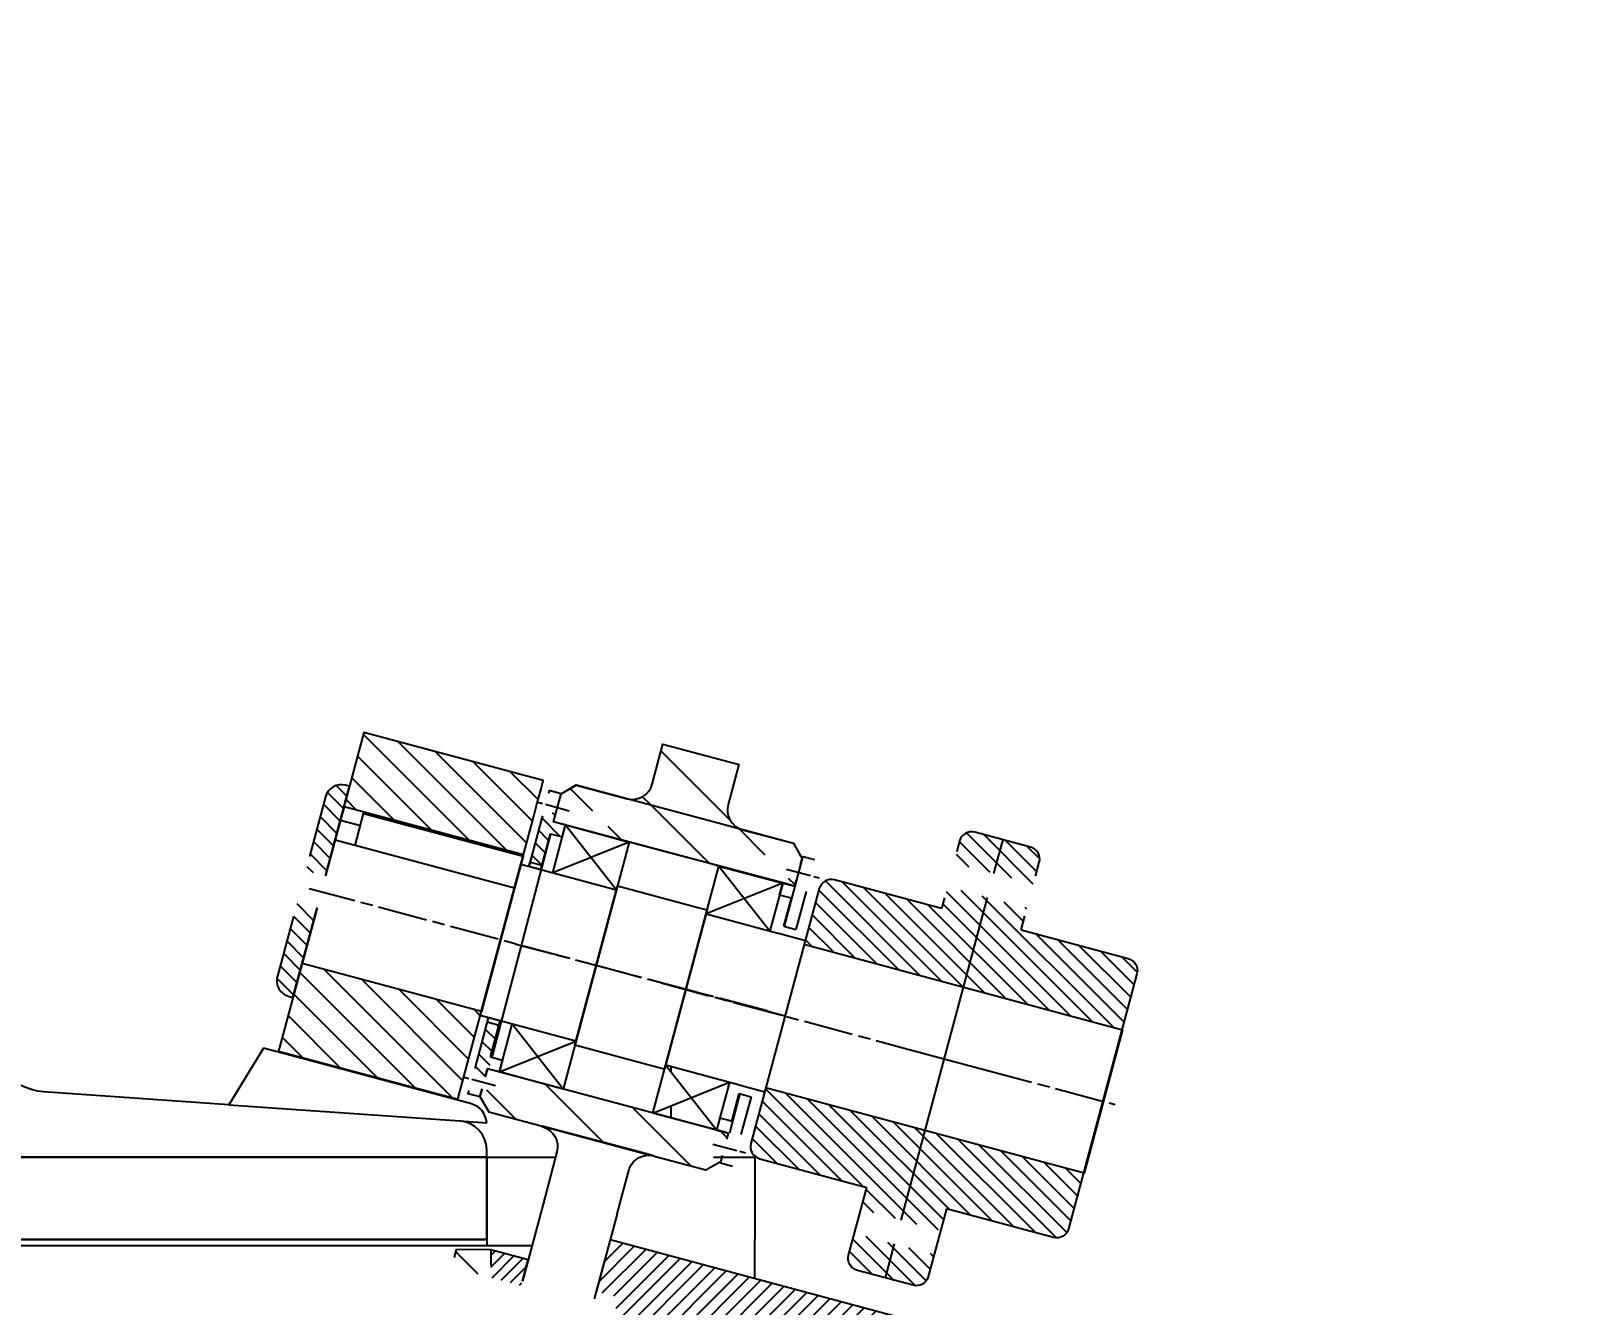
# Model space of a CAD drawing. Header units: millimetres. Extents: x -15074 to 21675, y -7568 to 6574.
# Drawn here: x 10870.4 to 11244.5, y -438.5 to -129.6 of the extents above; entities that cross this region are included whole.
import ezdxf

# ---------------------------------------------------------------- set-up
doc = ezdxf.new("R2010")
doc.units = ezdxf.units.MM
for name, pattern in [('AM_ISO08W050', [18, 12, -1.5, 3, -1.5]), ('AM_ISO08W050x2', [9, 6, -0.75, 1.5, -0.75]), ('HIDDEN', [9.524999999999999, 6.35, -3.175])]:
    doc.linetypes.add(name, pattern=pattern)
for name, color, linetype, lineweight in [('AM_5', 250, 'Continuous', 25), ('AM_7', 142, 'AM_ISO08W050', 25), ('AM_8', 1, 'Continuous', 25)]:
    doc.layers.add(name, color=color, linetype=linetype, lineweight=lineweight)
doc.styles.get("Standard").update_dxf_attribs({"font": 'arial.ttf'})
doc.dimstyles.new('AM_ISO$0', dxfattribs={"dimtxt": 3.5, "dimasz": 3.5, "dimexe": 1, "dimexo": 1, "dimgap": 1.5, "dimtad": 1, "dimdsep": 46, "dimtxsty": 'Standard', "dimcen": 0, "dimclrd": 256, "dimclre": 256, "dimclrt": 250, "dimadec": 0, "dimazin": 2, "dimtp": 0.1, "dimtm": 0.1, "dimtfac": 0.71, "dimtdec": 3, "dimtmove": 0, "dimatfit": 3, "dimfxl": 1, "dimlwd": -1, "dimlwe": -1, "dimarcsym": 1})
pattern_1 = [(135, (-179.9902459338919, -3552.835325368863), (-7.778174593052023, -7.778174593052022), [])]
pattern_2 = [(135, (-179.9902459338919, -3552.835325368863), (-1.909188309203679, -1.909188309203678), [])]
pattern_3 = [(135, (-179.9902459338919, -3552.835325368863), (-3.323401871576774, -3.323401871576773), [])]

# ---------------------------------------------------------------- blocks, each defined once
blk = doc.blocks.new('*D378')
at = {"layer": 'AM_5', "linetype": 'ByBlock', "transparency": 16777216}
for p, q in [((10651.41888481863, -329.4956278427458), (10651.41888481863, 120.5653588076821)), ((11337.58509134281, -392.077950028834), (11337.58509134281, 120.5653588076821)), ((10701.41888481863, 119.5653588076821), (11287.58509134281, 119.5653588076821))]:
    blk.add_line(p, q, dxfattribs=at)
at = {"layer": 'AM_5', "transparency": 16777216}
for points in [[(10701.41888481863, 127.8986921410154), (10701.41888481863, 111.2320254743487), (10651.41888481863, 119.5653588076821)], [(11287.58509134281, 127.8986921410154), (11287.58509134281, 111.2320254743487), (11337.58509134281, 119.5653588076821)]]:
    blk.add_solid(points, dxfattribs=at)
at = {"layer": 'Defpoints', "color": 0, "transparency": 16777216}
for p in [(11337.58509134281, 119.5653588076821), (10651.41888481863, -330.4956278427458), (11337.58509134281, -393.077950028834)]:
    blk.add_point(p, dxfattribs=at)
at = {"layer": 'AM_5', "color": 250, "transparency": 16777216, "insert": (10994.50198808072, 146.5940081937667), "char_height": 50, "attachment_point": 5}
blk.add_mtext('700', dxfattribs=at)

msp = doc.modelspace()

# ---------------------------------------------------------------- hatches: boundary and pattern name
h = msp.add_hatch()
h.set_pattern_fill('_U', color=256, scale=2.7, angle=135, style=0, pattern_type=0)
h.set_pattern_definition(pattern_2)
h.paths.add_polyline_path([(11102.24740384002, -339.6384554380634), (11092.58814557713, -337.0502649870377), (11091.86992272697, -339.7307091549897), (11091.16464082907, -342.3628570316273), (11065.21006483743, -335.4083493547741, 0.4142135623730975), (11061.53583022325, -337.5296696983337), (11057.91236359181, -351.0526312663801), (11096.42397532521, -361.3717865295666)])
h.paths.add_polyline_path([(11136.43773334649, -354.4937456105313), (11110.48315735485, -347.5392379336781), (11111.38902401271, -344.1584975416663), (11111.90666210291, -342.2266458890881), (11104.1792554926, -340.1560935282682), (11103.21332966631, -339.8972744831658), (11102.24740384002, -339.6384554380634), (11096.42397532521, -361.3717865295666), (11134.93558705862, -371.6909417927536), (11138.55905369006, -358.1679802247063, 0.4142135623731056)])
h.paths.add_polyline_path([(11112.76176077803, -327.444264272589), (11106.00027999401, -325.6325309568711), (11103.80031811064, -333.8429004803288), (11104.76624393693, -334.1017195254312), (11105.73216976321, -334.3605385705337), (11113.45957637353, -336.4310909313535), (11113.97721446373, -334.4992392787758), (11114.88308112159, -331.118498886764, 0.4142135623730672)])
h.paths.add_polyline_path([(11106.00027999401, -325.6325309568711), (11099.23879920998, -323.8207976411536, 0.4142135623730841), (11095.56456459581, -325.9421179847131), (11094.85928269791, -328.5742658613513), (11094.14105984775, -331.2547100293032), (11103.80031811064, -333.8429004803288)])
h.paths.add_polyline_path([(11087.10648970152, -396.1451162759727), (11048.59487796812, -385.825961012787), (11044.97141133669, -399.3489225808348, 0.4142135623730917), (11047.09273168025, -403.0231571950094), (11073.04730767189, -409.9776648718621), (11071.62380292383, -415.2902569164503), (11081.28306118672, -417.8784473674773)])
h.paths.add_polyline_path([(11125.61810143493, -406.4642715391587), (11087.10648970152, -396.1451162759727), (11081.28306118672, -417.8784473674773), (11082.248987013, -418.1372664125788), (11083.21491283929, -418.3960854576812), (11090.9423194496, -420.466637818502), (11091.45995753981, -418.5347861659243), (11092.36582419767, -415.1540457739129), (11118.32040018932, -422.1085534507661, 0.4142135623730834), (11121.99463480349, -419.9872331072065)])
h.paths.add_polyline_path([(11089.38940517899, -426.2621927762384), (11081.66199856868, -424.1916404154158), (11080.69607274239, -423.9328213703134), (11079.7301469161, -423.6740023252123), (11077.53018503273, -431.8843718486692), (11084.29166581675, -433.6961051643871, 0.4142135623730613), (11087.96590043093, -431.574784820828)])
h.paths.add_polyline_path([(11079.7301469161, -423.6740023252123), (11070.07088865321, -421.0858118741839), (11069.35266580305, -423.7662560421354), (11068.64738390515, -426.3984039187812, 0.4142135623726397), (11070.76870424871, -430.0726385329517), (11077.53018503273, -431.8843718486692)])
h = msp.add_hatch()
h.set_pattern_fill('_U', color=256, scale=2.5, angle=45, style=0, pattern_type=0)
h.set_pattern_definition([(45, (-179.9902459338919, -3552.835325368863), (-1.767766952966369, 1.767766952966369), [])])
h.paths.add_polyline_path([(11010.87392220559, -422.6899780815033), (11007.56985092519, -435.0209399718638), (11007.53191098262, -435.1631826018902), (11012.46233657416, -436.4893109107943), (11012.76236813631, -437.6133168694296), (11009.38578509786, -450.1671484353083), (11008.56238316475, -450.9889863693843), (11003.6455790966, -449.6665218187982), (11003.3749791218, -450.6764146732403), (11008.29082341028, -451.9986210734965), (11008.59085497243, -453.1226270321317), (11005.21427193398, -465.6764585980104), (11004.39087000087, -466.4982965320864), (10999.48880940369, -465.179797508179), (10999.22474391308, -466.1653033356556), (10999.03629489383, -466.1652816409755), (10981.93285056344, -528.980017617419), (11001.25136708923, -534.1563985194693), (11024.54508114846, -447.2230741534531), (11037.11115054072, -450.5901422991433), (11043.58371287464, -452.3244601494785), (11196.43997635922, -493.282172508209), (11227.38950466916, -501.5750736249825), (11228.36868331646, -501.8641755373324), (11233.592846281, -482.3673339266388), (11155.76279614896, -461.5128348468675)])
at = {"layer": 'AM_8', "true_color": 0x000000}
h = msp.add_hatch(dxfattribs=at)
h.set_pattern_fill('_U', color=18, scale=4.7, angle=135, style=0, pattern_type=0)
h.set_pattern_definition(pattern_3)
h.paths.add_polyline_path([(10994.63971942904, -311.3227013909632), (10951.17305724603, -299.6758443613503), (10946.34090567397, -317.7096795381672), (10989.80756785698, -329.35653656778)])
h = msp.add_hatch(dxfattribs=at)
h.set_pattern_fill('_U', color=18, scale=11, angle=135, style=0, pattern_type=0)
h.set_pattern_definition(pattern_1)
edge = h.paths.add_edge_path(flags=0)
edge.add_line((11015.56619150144, -315.8526289549245), (11042.34966997415, -323.0292403821836))
edge.add_arc((11016.23559459516, -310.8976416191053), 4.999999999999592, 262.3061035155735, 344.9999999999905)
edge.add_line((11023.65341417763, -302.5324785817279), (11021.0652237266, -312.1917368446188))
edge.add_line((11042.00600487712, -307.4500404386758), (11023.65341417763, -302.5324785817279))
edge.add_line((11039.41781442609, -317.1092987015668), (11042.00600487712, -307.4500404386758))
edge.add_arc((11044.24744355754, -318.4033939270798), 5.000000000000241, 164.9999999999955, 247.6938964843102)
h = msp.add_hatch(dxfattribs=at)
h.set_pattern_fill('_U', color=18, scale=2.7, angle=135, style=0, pattern_type=0)
h.set_pattern_definition(pattern_2)
edge = h.paths.add_edge_path()
edge.add_arc((10945.67779813045, -316.3207272763061), 4.000000000000004, 75.00000000000556, 165.0000000000055)
edge.add_line((10941.81409482529, -315.2854510958964), (10937.0259424909, -333.1550788822437))
edge.add_line((10937.0259424909, -333.1550788822437), (10941.85557162234, -334.4491741077559))
edge.add_line((10941.85557162234, -334.4491741077559), (10947.67900013715, -312.7158430162522))
edge.add_line((10947.67900013715, -312.7158430162522), (10946.71307431086, -312.4570239711497))
h = msp.add_hatch(dxfattribs=at)
h.set_pattern_fill('_U', color=18, scale=11, angle=135, style=0, pattern_type=0)
h.set_pattern_definition(pattern_1)
edge = h.paths.add_edge_path(flags=0)
edge.add_line((10997.13997715457, -321.3101290530763), (11055.57848964506, -336.9686812817781))
edge.add_line((10997.52820572222, -319.861240313644), (10997.13997715457, -321.3101290530767))
edge.add_line((10997.65761524477, -319.3782774004981), (10997.52820572222, -319.861240313644))
edge.add_line((11009.78964362296, -322.6290446069866), (10997.65761524477, -319.3782774004981))
edge.add_line((11010.32853136638, -322.3179176232647), (11009.78964362296, -322.6290446069875))
edge.add_line((11010.87722774199, -320.2701548715308), (11010.32853136637, -322.3179176232647))
edge.add_line((11010.56610075827, -319.7312671281193), (11010.87722774199, -320.2701548715318))
edge.add_line((10998.43407238008, -316.4804999216308), (11010.56610075827, -319.7312671281193))
edge.add_line((10998.56348190263, -315.9975370084871), (10998.43407238008, -316.4804999216303))
edge.add_line((10998.95169955541, -314.5486890039051), (10998.56348190263, -315.9975370084871))
edge.add_line((10998.95552341473, -314.5464468645519), (10998.95169955541, -314.5486890039051))
edge.add_line((11002.62594508446, -312.4273279254926), (10998.95552341473, -314.5464468645509))
edge.add_line((11055.26890261722, -326.5329658835813), (11002.62594508446, -312.4273279254926))
edge.add_line((11057.38802155617, -330.2033875531342), (11055.26890261722, -326.5329658835817))
edge.add_line((11057.3902120459, -330.2072412326065), (11057.38802155617, -330.2033875531338))
edge.add_line((11057.00199439312, -331.6560892371895), (11057.3902120459, -330.207241232607))
edge.add_line((11045.02451414714, -328.4467330779162), (11057.00199439312, -331.6560892371895))
edge.add_line((11044.2896672243, -328.8709971466301), (11045.02451414714, -328.4467330779175))
edge.add_line((11043.56497389801, -331.5755894602394), (11044.2896672243, -328.8709971466301))
edge.add_line((11043.98923796673, -332.3104363830739), (11043.56497389801, -331.5755894602394))
edge.add_line((11055.96671821271, -335.5197925423458), (11043.98923796673, -332.3104363830753))
edge.add_line((11055.57848964506, -336.9686812817786), (11055.96671821271, -335.5197925423454))
h = msp.add_hatch(dxfattribs=at)
h.set_pattern_fill('_U', color=18, scale=2.7, angle=135, style=0, pattern_type=0)
h.set_pattern_definition(pattern_2)
h.paths.add_polyline_path([(10996.36352001926, -324.2079065319444), (10996.38035166292, -324.2124165572704), (10999.26129749812, -324.9843636672517), (11000.01727177451, -322.163029258566), (10998.80904109582, -321.8430427853073), (10998.83023125563, -321.7630312744614), (10997.13997715456, -321.3101290530772), (10997.52820572222, -319.8612403136444), (10997.65761524477, -319.378277400499), (10994.7598377659, -318.6018202651917), (10991.13637113447, -332.124781833239), (10991.14674577595, -332.127561710045), (10991.42152722952, -331.1020633643407), (10994.30893006691, -331.8757406228419), (10996.3045109066, -324.4281315385083)])
h = msp.add_hatch(dxfattribs=at)
h.set_pattern_fill('_U', color=18, scale=2.7, angle=135, style=0, pattern_type=0)
h.set_pattern_definition(pattern_2)
edge = h.paths.add_edge_path()
edge.add_line((10932.99566492043, -363.6510927644704), (10933.96159074672, -363.9099118095723))
edge.add_line((10933.96159074672, -363.9099118095723), (10939.78501926152, -342.1765807180686))
edge.add_line((10939.78501926152, -342.1765807180686), (10934.95539013008, -340.8824854925565))
edge.add_line((10934.95539013008, -340.8824854925565), (10930.16723779568, -358.7521132789038))
edge.add_arc((10934.03094110084, -359.7873894593145), 4.00000000000024, 164.999999999993, 255.000000000029)
h = msp.add_hatch(dxfattribs=at)
h.set_pattern_fill('_U', color=18, scale=4.7, angle=135, style=0, pattern_type=0)
h.set_pattern_definition(pattern_3)
h.paths.add_polyline_path([(10979.6282148131, -367.3463993157288), (10936.16155263009, -355.699542286116), (10930.46753363783, -376.949910464476), (10973.93419582084, -388.5967674940889)])
h = msp.add_hatch(dxfattribs=at)
h.set_pattern_fill('_U', color=18, scale=2.7, angle=135, style=0, pattern_type=0)
h.set_pattern_definition(pattern_2)
h.paths.add_polyline_path([(10981.03684060848, -369.8582414547341), (10981.31162206205, -368.8327431090297), (10981.30124742057, -368.8299632322232), (10977.67778078914, -382.3529248002701), (10980.575558268, -383.1293819355774), (10981.09319635821, -381.1975302829992), (10981.44105032721, -381.2907374730767), (10982.20067581886, -378.3884499688834), (10981.86965349352, -378.2997528041319), (10983.92424344587, -370.6319187132353)])
h = msp.add_hatch(dxfattribs=at)
h.set_pattern_fill('_U', color=18, scale=11, angle=135, style=0, pattern_type=0)
h.set_pattern_definition(pattern_1)
edge = h.paths.add_edge_path(flags=0)
edge.add_line((11027.16600003506, -395.0956150918651), (11039.14348028104, -398.3049712511356))
edge.add_line((11026.43115311222, -395.5198791605767), (11027.16600003506, -395.0956150918641))
edge.add_line((11025.70645978594, -398.224471474186), (11026.43115311222, -395.5198791605767))
edge.add_line((11026.13072385465, -398.9593183970205), (11025.70645978594, -398.224471474186))
edge.add_line((11038.10820410063, -402.1686745562924), (11026.13072385465, -398.9593183970205))
edge.add_line((11037.71997553298, -403.6175632957261), (11038.10820410063, -402.1686745562924))
edge.add_line((11034.18954241474, -405.6558598068996), (11037.71997553298, -403.6175632957261))
edge.add_line((11021.45272718055, -402.322210221771), (11034.18954241474, -405.6558598068996))
edge.add_line((11007.82525096185, -398.7131245301689), (11021.45272718055, -402.322210221771))
edge.add_line((10981.4421554806, -391.6437954021371), (11007.82525096185, -398.7131245301689))
edge.add_line((10979.44978748094, -388.1855781564395), (10981.4421554806, -391.6437954021371))
edge.add_line((10980.00058722352, -386.0811474497664), (10979.44978748094, -388.1855781564395))
edge.add_line((10991.93112951089, -389.2779266209332), (10980.00058722352, -386.0811474497664))
edge.add_line((10992.4700172543, -388.9667996372114), (10991.93112951089, -389.2779266209332))
edge.add_line((10993.01871362991, -386.9190368854775), (10992.47001725429, -388.9667996372114))
edge.add_line((10992.7075866462, -386.3801491420659), (10993.01871362991, -386.9190368854775))
edge.add_line((10980.76021271517, -383.1788599455731), (10992.7075866462, -386.3801491420659))
edge.add_line((10981.22220638425, -381.4137290125605), (10980.76021271517, -383.1788599455731))
edge.add_line((11010.44289666229, -389.0617587775741), (10981.22220638425, -381.4137290125605))
edge.add_line((11039.5317088487, -396.8560825117015), (11010.44289666229, -389.0617587775787))
edge.add_line((11039.14348028104, -398.3049712511356), (11039.5317088487, -396.8560825117015))
h = msp.add_hatch(dxfattribs=at)
h.set_pattern_fill('_U', color=18, scale=11, angle=135, style=0, pattern_type=0)
h.set_pattern_definition(pattern_1)
h.paths.add_polyline_path([(10972.47885785993, -429.2495679212102), (10973.09870104388, -426.9450468003115), (10973.09601404854, -426.929722923494), (10973.60372878231, -425.0349057413077), (10981.91882622413, -425.1061677982975), (10981.92142071492, -431.7796950127981)], flags=0)
edge = h.paths.add_edge_path(flags=0)
edge.add_line((10972.47885785993, -429.2495679212102), (10973.09870104388, -426.9450468003115))
edge.add_line((10972.47885785993, -429.2495679212102), (10972.47471117353, -429.2484568199361))
edge.add_line((10972.47471117353, -429.2484568199357), (10973.09601404854, -426.929722923494))
edge.add_line((10973.09870104388, -426.9450468003115), (10973.09601404854, -426.929722923494))
edge = h.paths.add_edge_path(flags=0)
edge.add_line((10972.47885785993, -429.2495679212102), (10973.09870104388, -426.9450468003115))
edge.add_line((10972.47885785993, -429.2495679212102), (10972.47471117353, -429.2484568199361))
edge.add_line((10972.47471117353, -429.2484568199357), (10973.09601404854, -426.929722923494))
edge.add_line((10973.09870104388, -426.9450468003115), (10973.09601404854, -426.929722923494))
h = msp.add_hatch(dxfattribs=at)
h.set_pattern_fill('_U', color=18, scale=2, angle=45, style=0, pattern_type=0)
h.set_pattern_definition([(45, (-179.9902459338919, -3552.835325368863), (-1.414213562373095, 1.414213562373095), [])])
edge = h.paths.add_edge_path(flags=0)
edge.add_line((10989.28202469427, -433.7519629047542), (10990.95023269993, -427.5261258700043))
edge.add_line((10981.92142071495, -431.7796950126899), (10989.28202469427, -433.7519629047542))
edge.add_line((10981.91882622413, -425.1061677982971), (10981.92142071495, -431.7796950126894))
edge.add_line((10990.95023269994, -427.5261258700057), (10981.91882622413, -425.1061677982966))

# ---------------------------------------------------------------- linework, layer by layer
for p, q in [((11037.88707504238, -321.8755192219287), (11014.94149936964, -315.7272707505504)), ((10996.38035166292, -324.2124165572704), (10982.20067581886, -378.3884499688834)), ((11000.03775463343, -322.0865861883854), (11012.38673931283, -337.8188008254942)), ((11042.95334833203, -323.2330230585244), (11037.88707504238, -321.8755192219287)), ((11015.49256785406, -326.2276909100251), (10996.93192609221, -333.6776961038536)), ((11035.29888459136, -331.5347774848196), (11015.49256785406, -326.2276909100251)), ((11106.00027999401, -325.6325309568711), (11103.80031811064, -333.8429004803279)), ((11037.22589894556, -332.0511194248315), (11035.29888459136, -331.5347774848196)), ((11037.22589894556, -332.0511194248315), (11049.57488362495, -347.7833340619413)), ((11052.68071216618, -336.1922241464722), (11034.12007040433, -343.6422293403007)), ((11055.57848964505, -336.9686812817795), (11053.01835169685, -346.6354561901471)), ((11102.24740384002, -339.6384554380625), (11081.28306118672, -417.8784473674764)), ((11052.99029919403, -346.6279395446695), (11055.8880766729, -347.4043966799773)), ((11051.63831562474, -348.33622899992), (11058.17118263691, -350.0867054400915)), ((11047.66458669017, -366.8506329810502), (11047.64206200564, -366.9356834977229)), ((10999.4457870577, -386.1150921399471), (10987.09680237831, -370.3828775028392)), ((10926.80183527508, -376.2104438212345), (10918.41882622312, -389.933878372548)), ((10977.21292144887, -389.7180536510796), (10926.80183527508, -376.2104438212345)), ((10983.99097383708, -381.9739874183074), (11002.55161559893, -374.5239822244789)), ((10981.44105032721, -381.2907374730767), (10981.39689257196, -381.459450217309)), ((11036.63393136983, -396.0796253763942), (11024.28494669044, -380.3474107392854)), ((11021.17911814921, -391.9385206547536), (11039.73975991106, -384.488515460926)), ((11041.80319191085, -385.0414103989046), (11048.33605892302, -386.7918868390766)), ((11042.26577231442, -387.2359108052979), (11039.75068373528, -396.7325846803201)), ((11042.11989929973, -387.1968242488124), (11045.0176767786, -387.9732813841197)), ((10918.41882622312, -389.9338783725484), (10974.40693522815, -393.8474472301982)), ((10918.41882622312, -389.933878372548), (10974.40693522817, -393.8474472301991)), ((10974.40693522815, -393.8474472301982), (10980.9127967495, -394.3022069549856)), ((11016.67079141783, -401.0557676565882), (10994.39289010966, -395.1557129758899)), ((10880.91882622322, -402.6338783725414), (10997.58497822479, -402.6338783724141)), ((10880.91882622322, -402.6338783725414), (10997.58497822479, -402.6338783724005)), ((10980.91882622312, -402.6338783725455), (10980.91882622312, -400.8304086076619)), ((10980.918826223, -402.63387837256), (10980.91882622312, -400.8304086076619)), ((11021.45974570662, -402.3240690004332), (11016.67079141783, -401.0557676565882)), ((10994.57631447682, -413.993404446273), (10989.56846342821, -432.6829589964127)), ((11012.57631447682, -416.3365636308313), (11010.87392220559, -422.6899780815033)), ((11010.87392220559, -422.6899780815038), (11006.98031064139, -436.9897984963891)), ((11010.87392220559, -422.6899780815033), (11007.56985092519, -435.0209399718638)), ((11155.76279614896, -461.5128348468675), (11010.87392220559, -422.6899780815038)), ((10716.87540999416, -424.0757181172507), (10991.87476667084, -424.0757181172507)), ((10973.12175878628, -426.8336422542129), (10973.60372878231, -425.0349057413073)), ((10981.91882622413, -425.1061677982971), (10973.60372878231, -425.0349057413073)), ((10990.95023269994, -427.5261258700057), (10981.91882622413, -425.1061677982971)), ((10981.91882622413, -425.1061677982971), (10981.92028613225, -428.8613310599944)), ((11010.49660743718, -424.0757181172507), (11010.50261428209, -424.0757181172507)), ((11079.7301469161, -423.6740023252128), (11077.53018503273, -431.8843718486692)), ((10973.12175878628, -426.8336422542129), (10973.09601404854, -426.9297229234949)), ((10989.56846342822, -432.6829589964136), (10990.95023269994, -427.5261258700057))]:
    msp.add_line(p, q)
for points in [[(10918.41882622312, -389.9338783725484), (10873.49260822253, -386.7935357343899, -0.3939181810303956), (10860.46882622311, -372.8276129787932), (10860.46882622311, -32.44014376629775, -0.3939181810303956), (10873.49260822253, -18.47422101070106), (10918.41882622312, -15.33387837254259)], [(10918.41882622312, -389.933878372548), (10873.49260822253, -386.7935357343899, -0.3939181810303956), (10860.46882622311, -372.8276129787928), (10860.46882622311, -32.4401437662973, -0.3939181810303956), (10873.49260822253, -18.47422101070106), (10918.41882622312, -15.33387837254259)], [(10998.56348190263, -315.9975370084881), (10998.95171047028, -314.5486482690535), (11002.62594508446, -312.4273279254935), (11014.94149936964, -315.7272707505513, 0.4142135623730951), (11021.0652237266, -312.1917368446188), (11023.65341417763, -302.5324785817279), (11041.76936071892, -307.3866318275932)], [(11041.76936071892, -307.3866318275932), (11042.00600487712, -307.4500404386758), (11039.41781442609, -317.1092987015668, 0.4142135623730951), (11042.95334833203, -323.2330230585244), (11055.26890261721, -326.5329658835822), (11056.68665732777, -328.9885890749338)], [(10941.85557162234, -334.4491741077559), (10947.67900013715, -312.7158430162522), (10946.71307431086, -312.4570239711497, 0.414213562373095), (10941.81409482529, -315.2854510958964), (10937.9337502916, -329.7670940465346)], [(11113.97721446373, -334.4992392787758), (11114.88308112159, -331.118498886764, 0.414213562373095), (11112.76176077803, -327.444264272589), (11099.23879920998, -323.8207976411536, 0.414213562373095), (11095.56456459581, -325.9421179847131), (11094.85928269791, -328.5742658613513)], [(11091.16464082907, -342.3628570316273), (11065.21006483743, -335.4083493547741, 0.414213562373095), (11061.53583022325, -337.5296696983337), (11044.97141133669, -399.3489225808339, 0.414213562373095), (11047.09273168025, -403.0231571950089), (11073.04730767189, -409.9776648718621)], [(10934.04758232938, -344.2704703282648), (10930.16723779568, -358.7521132789038, 0.414213562373095), (10932.99566492043, -363.6510927644699), (10933.96159074672, -363.9099118095723), (10939.78501926152, -342.1765807180686)], [(11110.48315735485, -347.5392379336781), (11136.43773334649, -354.4937456105313, -0.414213562373095), (11138.55905369006, -358.1679802247063), (11121.99463480349, -419.9872331072065, -0.414213562373095), (11118.32040018932, -422.1085534507661), (11092.36582419767, -415.1540457739129)], [(10994.37230017423, -395.2343805735845, -0.4142135623730192), (10997.92560366929, -401.3478112202347), (10994.57631447682, -413.993404446273)], [(11015.52532936119, -405.330690250124, -0.3808859131246089), (11021.4597457067, -402.3240690004918)], [(11012.57631448639, -416.3365635951154), (11015.34631505998, -405.877372495544, -0.02878611782126762), (11015.52532936119, -405.330690250124)], [(11090.19929969071, -423.2396253097268), (11087.96590043093, -431.5747848208275, -0.414213562373095), (11084.29166581675, -433.6961051643871), (11070.76870424871, -430.0726385329517, -0.414213562373095), (11068.64738390515, -426.3984039187767), (11070.88078316493, -418.0632444076782)]]:
    msp.add_lwpolyline(points, format="xyb")
for points in [[(10994.11128872039, -313.2948316439411), (10994.63971942904, -311.3227013909632), (10951.17305724603, -299.6758443613503), (10941.85557162234, -334.4491741077559)], [(10993.4103289648, -315.9108490658359), (10994.11128872039, -313.2948316439411)], [(10996.05393299142, -313.7721911337462), (10995.87275965984, -314.4483392121488)], [(10998.56348190263, -315.9975370084881), (10998.95171047028, -314.5486482690535), (10996.05393299142, -313.7721911337462)], [(11035.29888459136, -331.5347774848201), (10997.13997715456, -321.3101290530772), (10998.95169955541, -314.5486890039056), (11002.6364519714, -312.3881156895072), (11037.89758192935, -321.8363069859461)], [(10988.94570043679, -332.5730695693233), (10989.80756785698, -329.35653656778), (10946.34090567397, -317.7096795381672), (10945.47903825378, -320.9262125397095), (10950.30866738522, -322.2203077652225)], [(10992.32114064157, -319.9757552271653), (10993.02210039715, -317.3597378052705)], [(10993.02210039715, -317.3597378052705), (10993.4103289648, -315.9108490658359)], [(10998.43407238008, -316.4804999216317), (10998.56348190263, -315.9975370084881)], [(10998.43407238008, -316.4804999216317), (10998.56348190263, -315.9975370084881)], [(10939.78501926152, -342.1765807180686), (10930.46753363783, -376.949910464476), (10973.93419582084, -388.5967674940889), (10992.32114064157, -319.9757552271653)], [(10941.85557162234, -334.4491741077559), (10945.47903825378, -320.9262125397095), (10950.30866738522, -322.2203077652225)], [(10988.94570043679, -332.5730695693233), (10987.65160521127, -337.4026987007687), (10944.18494302827, -325.7558416711549), (10945.47903825378, -320.9262125397095), (10950.30866738522, -322.2203077652225)], [(10994.11279015315, -321.0166348309144), (10991.13637113447, -332.124781833239)], [(10994.42337300727, -319.8575238393673), (10994.11279015315, -321.0166348309144)], [(10996.36352001926, -324.2079065319444), (10999.26129749812, -324.9843636672517), (11000.03775463343, -322.0865861883854), (10997.13997715457, -321.3101290530772)], [(10997.13997715457, -321.3101290530772), (10997.52820572222, -319.8612403136444)], [(11015.49256785406, -326.2276909100251), (10997.13997715457, -321.3101290530772), (10997.52820572222, -319.8612403136444)], [(10997.52820572222, -319.8612403136444), (10997.65761524477, -319.378277400499)], [(10997.52820572222, -319.8612403136444), (10997.65761524477, -319.378277400499)], [(10996.93192609221, -333.6776961038536), (11000.03775463343, -322.0865861883854), (11015.49256785406, -326.2276909100251), (10999.4457870577, -386.1150921399471), (10983.99097383708, -381.9739874183074), (10987.09680237831, -370.3828775028392)], [(10994.03414861334, -332.9012389685463), (10996.36352001926, -324.2079065319444)], [(11035.30584125272, -331.5088148711884), (11026.35923339983, -329.1394051674333), (10998.80904109582, -321.8430427853073), (10998.83023125563, -321.7630312744614)], [(11037.89758192935, -321.8363069859461), (11055.27940950419, -326.4937536476023), (11056.69013478934, -328.9756110116732)], [(11056.69013478934, -328.9756110116732), (11057.3902120459, -330.2072412326079), (11055.57848964505, -336.9686812817795), (11054.61740111714, -336.7111583868705)], [(11056.68665732777, -328.9885890749338), (11057.39022296077, -330.2072004977567), (11057.00199439312, -331.6560892371904)], [(10988.94570043679, -332.5730695693233), (10979.6282148131, -367.3463993157288), (10936.16155263009, -355.699542286116), (10939.78501926152, -342.1765807180686)], [(11002.55161559893, -374.5239822244789), (10979.369395768, -368.3123251420179), (10989.20451948189, -331.6071437430342), (11012.38673931283, -337.8188008254942)], [(11039.73975991106, -384.488515460926), (11036.63393136983, -396.0796253763942), (11021.17911814921, -391.9385206547536), (11037.22589894556, -332.0511194248315), (11052.68071216618, -336.1922241464722), (11049.57488362495, -347.7833340619413)], [(11054.61740111714, -336.7111583868705), (11035.29888459136, -331.5347774848201)], [(11053.90942570384, -336.4357675495598), (11035.30584125272, -331.5088148711884)], [(11057.00199439312, -331.6560892371904), (11057.52099014897, -329.7191707074376), (11060.41876762784, -330.4956278427458)], [(11053.84094398184, -339.6089358657377), (11051.90425503088, -339.0900016253395), (11052.68071216618, -336.1922241464722), (11054.61740111714, -336.7111583868705)], [(11055.57848964505, -336.9686812817795), (11055.96671821271, -335.5197925423467)], [(11055.96671821271, -335.5197925423467), (11055.57848964505, -336.9686812817795)], [(11022.09911329114, -380.7969946255635), (11002.29279655383, -375.489908050768), (11012.64555835793, -336.8528749992051), (11032.45187509523, -342.1599615739997)], [(11052.99029919403, -346.62793954467), (11054.80203250975, -339.8664587606468)], [(11054.80203250975, -339.8664587606468), (11053.84094398184, -339.6089358657377)], [(11054.61740111714, -336.7111583868705), (11055.57848964505, -336.9686812817795)], [(11058.34685760137, -338.2281013302322), (11055.8880766729, -347.4043966799773)], [(11091.86992272697, -339.7307091549897), (11091.16464082907, -342.3628570316278)], [(11032.45187509523, -342.1599615739997), (11034.37888944944, -342.6763035140116), (11024.02612764533, -381.3133365655744), (11022.09911329114, -380.7969946255635)], [(11034.12007040433, -343.6422293403007), (11051.51157257591, -348.3022683023391)], [(11110.48315735485, -347.5392379336781), (11111.38902401271, -344.1584975416663)], [(11057.78694227365, -351.0190247254654), (11135.06100837763, -371.7245483338961), (11125.74352275394, -406.4978780803017), (11048.46945664996, -385.7923544718719)], [(11051.51157257591, -348.3022683023391), (11051.63831562474, -348.33622899992)], [(11046.74280851277, -366.606510270617), (11046.7207537678, -366.6888196994123)], [(10981.30124742057, -368.8299632322228), (10978.01424554777, -381.0972212260945)], [(10981.86965349352, -378.2997528041319), (10984.19902489944, -369.606420367531)], [(11047.55509924688, -366.9123818967405), (11047.57780326315, -366.8276493544645)], [(11082.10597425048, -376.1702609517451), (11101.42449077626, -381.346641853796)], [(11082.10597425048, -376.1702609517447), (11101.42449077626, -381.3466418537955)], [(10999.4457870577, -386.1150921399471), (10981.09319635821, -381.1975302829992), (10980.575558268, -383.1293819355774)], [(10980.575558268, -383.1293819355774), (10981.09319635821, -381.1975302829992)], [(11019.25210379501, -391.4221787147435), (10981.09319635821, -381.1975302829992), (10980.575558268, -383.1293819355774)], [(10981.86965349352, -378.2997528041319), (10984.76743097238, -379.0762099394401), (10983.99097383708, -381.9739874183074), (10981.09319635821, -381.1975302829992)], [(11041.67644886202, -385.0074497013247), (11024.28494669044, -380.3474107392854)], [(11041.80319191085, -385.0414103989046), (11041.67644886202, -385.0074497013247)], [(10976.5648588952, -386.506405853313), (10976.38368556363, -387.1825539317156), (10979.28146304249, -387.9590110670229), (10979.7991011327, -386.0271594144447)], [(10979.7991011327, -386.0271594144447), (10979.28146304249, -387.9590110670229), (10981.40278338605, -391.6332456811974), (11016.66391334398, -401.0814369776349)], [(11040.308165984, -393.9583050328342), (11042.11989929972, -387.196824248811)], [(11045.01767677859, -387.9732813841179), (11042.55889585012, -397.1495767338652)], [(11038.61631622667, -396.6108037978734), (11019.25210379501, -391.4221787147435)], [(11039.3470774561, -393.7007821379266), (11037.41038850514, -393.1818478975269), (11036.63393136983, -396.0796253763942), (11038.61631622667, -396.6108037978734)], [(11040.308165984, -393.9583050328342), (11039.3470774561, -393.7007821379266)], [(11039.14348028104, -398.3049712511361), (11039.5317088487, -396.8560825117015), (11038.61631622667, -396.6108037978734)], [(11038.61631622667, -396.6108037978734), (11039.5317088487, -396.8560825117015)], [(11039.14348028104, -398.3049712511361), (11039.5317088487, -396.8560825117015)], [(11039.14348028104, -398.3049712511361), (11039.5317088487, -396.8560825117015)], [(10876.36882622323, -402.6338783725469), (10805.95050262409, -402.6338783725701)], [(10851.36882622313, -402.6338783725455), (10980.91882622312, -402.6338783725455)], [(10851.36882622313, -402.633878372545), (10980.91882622312, -402.6338783725455)], [(10876.36882622311, -402.6338783725469), (10997.58497822479, -402.6338783724005)], [(10876.36882622323, -402.6338783725469), (10997.58497822479, -402.6338783724005)], [(10885.4688262232, -402.6338783725359), (10880.9188262231, -402.6338783725414)], [(10880.9188262231, -402.633878372556), (10955.9188262231, -402.6338783724655)], [(11016.66391334398, -401.0814369776349), (11034.0457409188, -405.7388836392852), (11037.71997553298, -403.6175632957261), (11038.10820410063, -402.1686745562924)], [(11035.92969321562, -402.6338783723686), (11045.9188262231, -402.6338783723563), (11045.91882622313, -422.6338783723563)], [(11039.65723491237, -404.6847073589283), (11037.58296128874, -404.1289074165957), (11038.10820410063, -402.1686745562924)], [(11040.4807387676, -404.9053645519029), (11039.65723491237, -404.6847073589283)], [(11070.88078316493, -418.0632444076782), (11073.04730767189, -409.9776648718621)], [(11092.36582419767, -415.1540457739138), (11090.19929969071, -423.2396253097268)], [(11045.91882622314, -432.0802318118276), (11045.91882622313, -422.6338783723563)]]:
    msp.add_lwpolyline(points)
for points in [[(10987.65160521127, -337.4026987007687), (10949.01457215971, -327.049936896668), (10951.08512452053, -319.3225302863552), (10989.7221575721, -329.675292090456)], [(10994.03414861334, -332.9012389685463), (10991.14674577595, -332.127561710045), (10991.42152722952, -331.1020633643407), (10994.30893006691, -331.8757406228419)], [(10984.19902489944, -369.606420367531), (10981.31162206205, -368.8327431090297), (10981.03684060848, -369.8582414547341), (10983.92424344587, -370.6319187132353)], [(10730.91882622312, -402.63387837256), (10980.91882622312, -402.63387837256), (10980.91882622312, -422.63387837256), (10730.91882622312, -422.63387837256)], [(10980.91882622323, -402.63387837256), (10730.91882622323, -402.63387837256), (10730.91882622323, -422.6338783725596), (10980.91882622324, -422.63387837256)], [(10980.91882622312, -402.63387837256), (10730.91882622312, -402.63387837256), (10730.91882622312, -422.63387837256), (10980.91882622312, -422.63387837256)], [(10730.918826223, -402.63387837256), (10980.918826223, -402.63387837256), (10980.918826223, -422.63387837256), (10730.918826223, -422.6338783725596)]]:
    msp.add_lwpolyline(points, close=True)
at = {"linetype": 'HIDDEN'}
for points in [[(10980.918826223, -422.63387837256), (10980.91882622323, -422.63387837256), (10980.91882622323, -402.63387837256), (10805.95050262409, -402.63387837256)], [(10980.918826223, -422.63387837256), (10980.91882622312, -422.63387837256), (10980.91882622312, -402.63387837256), (10805.95050262409, -402.63387837256)], [(10805.95050262409, -402.63387837256), (10980.918826223, -402.63387837256), (10980.918826223, -422.63387837256)], [(10805.95050262409, -402.63387837256), (10980.91882622312, -402.63387837256), (10980.91882622312, -424.0757181172507)]]:
    msp.add_lwpolyline(points, dxfattribs=at)
for centre, radius, start, end in [((10975.91882622312, -394.5476827824687), 5, 2.814077028523987, 74.99999999730674), ((10973.91882622312, -400.8304086076619), 7, 0, 86.00152870098647), ((10973.91882622312, -400.8304086076614), 7, 0, 86.00152870109044)]:
    msp.add_arc(centre, radius, start, end)
at = {"layer": 'AM_7', "linetype": 'AM_ISO08W050x2'}
for p, q in [((11000.94362129129, -318.7058457963735), (10992.25028885469, -316.3764743904508)), ((11053.58657882404, -332.8114837544613), (11062.27991126064, -335.1408551603831)), ((10983.08510717922, -385.3547278103192), (10974.39177474262, -383.0253564043965)), ((11035.72806471197, -399.460365768407), (11044.42139714857, -401.7897371743288))]:
    msp.add_line(p, q, dxfattribs=at)
at = {"layer": 'AM_7'}
for p, q in [((11053.25362077997, -368.4392961395838), (10937.92251796307, -337.536420277605)), ((11023.1844988477, -360.3822992007185), (11082.10597425048, -376.1702609517447)), ((11025.6172932156, -382.0447779357864), (11025.6172932156, -380.7044119147417)), ((11101.42449077626, -381.346641853796), (11133.30004304465, -389.887670342408)), ((11025.61729321562, -393.1277260796655), (11025.61729321561, -390.1570937127294))]:
    msp.add_line(p, q, dxfattribs=at)
at = {"layer": 'AM_7', "color": 3}
msp.add_line((11048.87305177635, -367.1706815345278), (10987.97262668326, -351.0418804793512), dxfattribs=at)

# ---------------------------------------------------------------- dimensions: what is measured, and where the dimension line sits
at = {"layer": 'AM_5'}
dim = msp.add_linear_dim(base=(11337.58509134281, 119.5653588076821), p1=(10651.41888481863, -330.4956278427458), p2=(11337.58509134281, -393.077950028834), angle=1.141101885463838e-14, text='700', dimstyle='AM_ISO$0', override={"dimtxt": 50, "dimasz": 50, "dimpost": ''}, dxfattribs=at)
dim.commit()
dim.dimension.update_dxf_attribs({"geometry": '*D378', "text_midpoint": (10994.50198808072, 146.5940081937667)})

doc.saveas('drawing.dxf')
